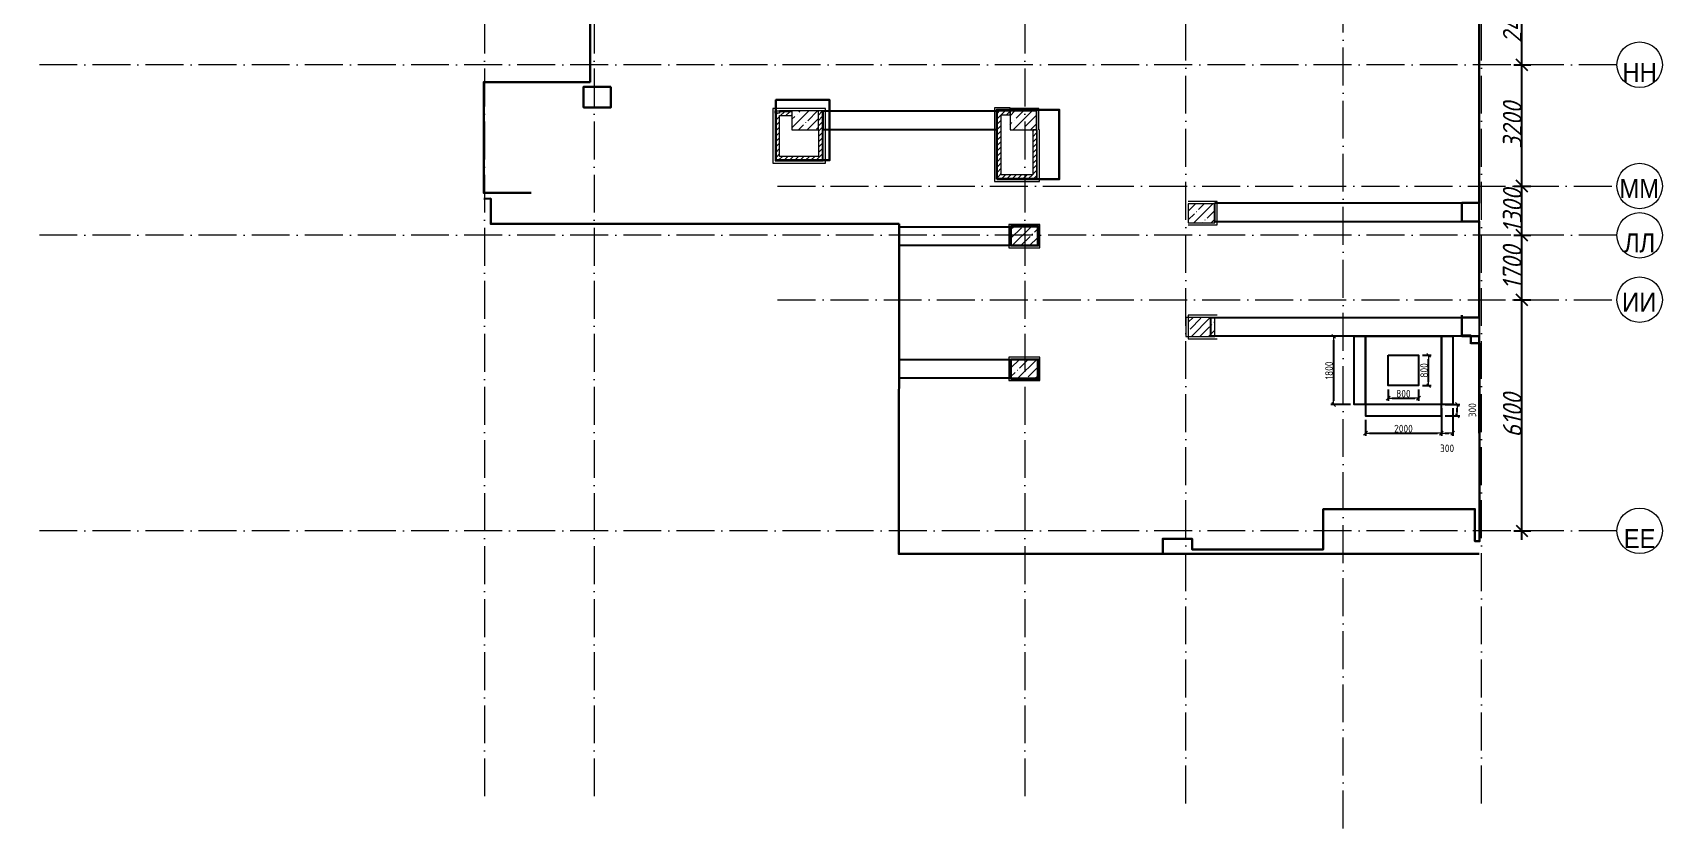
# Model space of a CAD drawing. Header units: millimetres. Extents: x -537608 to 253996, y -217170 to 186033.
# Drawn here: x 6277 to 49259, y -115614 to -94615 of the extents above; entities that cross this region are included whole.
import ezdxf

# ---------------------------------------------------------------- set-up
doc = ezdxf.new("R2010")
doc.units = ezdxf.units.MM
doc.linetypes.add('50_200_ШТРИХ_1Т_ш5_п1_п1_', pattern=[1400, 1000, -200, 0, -200])
for name, color, linetype, lineweight in [('A-ANNO-DIMS', 7, 'Continuous', 9), ('A-WALL', 7, 'Continuous', 5), ('A-WALL-FNSH-1', 7, 'Continuous', 5), ('I-WALL', 7, 'Continuous', 5), ('S-COLS', 7, 'Continuous', 9), ('S-COLS-1', 7, 'Continuous', 5), ('Размеры', 7, 'Continuous', 15)]:
    doc.layers.add(name, color=color, linetype=linetype, lineweight=lineweight)
for name, color, linetype, lineweight, true_color in [('I-WALL-15', 7, 'Continuous', 5, 0x787878), ('Оси-1', 7, 'Continuous', 20, 0xaaaaaa), ('Оси-2', 7, 'Continuous', 9, 0xaaaaaa), ('Оси-3', 7, '50_200_ШТРИХ_1Т_ш5_п1_п1_', 9, 0xaaaaaa)]:
    doc.layers.add(name, color=color, linetype=linetype, lineweight=lineweight, true_color=true_color)
doc.styles.add('Arial', font='arial.ttf', dxfattribs={"width": 0.9, "height": 500})
doc.styles.add('ISOCPEUR_I_1', font='isocpeui.ttf', dxfattribs={"width": 0.9, "height": 500})
doc.styles.add('СПДС', font='isocpeur.ttf', dxfattribs={"width": 0.9})
doc.dimstyles.new('ISO-2_5_0_9К_БОЛЬШОЙ', dxfattribs={"dimscale": 304.8, "dimtxt": 497.990588, "dimasz": 0.984252, "dimexe": 0.787402, "dimexo": 0, "dimgap": 0, "dimtad": 1, "dimdec": 0, "dimzin": 0, "dimdsep": 46, "dimtxsty": 'ISOCPEUR_I_1', "dimblk1": 'OBLIQUE', "dimblk2": 'OBLIQUE', "dimsah": 1, "dimcen": 0.09, "dimdle": 0.787402, "dimazin": 0, "dimtfac": 1, "dimtdec": 4, "dimtix": 1, "dimtmove": 0, "dimatfit": 3, "dimfxl": 1, "dimtvp": 1, "dimtolj": 1, "dimtzin": 0, "dimarcsym": 2})
doc.dimstyles.new('Размера А3', dxfattribs={"dimtxt": 200, "dimasz": 100, "dimexe": 70, "dimexo": 100, "dimgap": 20, "dimtad": 1, "dimdec": 0, "dimrnd": 10, "dimzin": 0, "dimdsep": 46, "dimtxsty": 'СПДС', "dimblk": 'ARROWHEAD_6', "dimcen": 1, "dimclrd": 256, "dimclre": 256, "dimclrt": 256, "dimazin": 0, "dimtfac": 1, "dimtdec": 0, "dimtmove": 2, "dimatfit": 3, "dimfxl": 1, "dimtolj": 1, "dimtzin": 0, "dimarcsym": 0})
pattern_1 = [(45, (-56770.6, -163117.77), (-228.0985, 228.0985), []), (45, (-56542.5, -163117.77), (-228.0985, 228.0985), [403.225, -80.645, 6.706, -73.939])]
pattern_2 = [(0, (-56796.42, -163762.66), (406.4, 101.6), [6.706, -298.094, 6.706, -298.094, -1625.6]), (0, (-56796.42, -163762.66), (406.4, 101.6), [-609.6, 6.706, -602.894, 6.706, -298.094, -711.2]), (0, (-56796.42, -163762.66), (406.4, 101.6), [-1524, 6.706, -196.494, 6.706, -501.294]), (120, (-56644.02, -163711.86), (-291.18818, 301.15272), [6.706, -298.094, 6.706, -298.094, -1625.6]), (120, (-56644.02, -163711.86), (-291.18818, 301.15272), [-609.6, 6.706, -602.894, 6.706, -298.094, -711.2]), (120, (-56644.02, -163711.86), (-291.18818, 301.15272), [-1524, 6.706, -196.494, 6.706, -501.294]), (240, (-56593.22, -163508.66), (-115.21182, -402.75272), [6.706, -298.094, 6.706, -298.094, -1625.6]), (240, (-56593.22, -163508.66), (-115.21182, -402.75272), [-609.6, 6.706, -602.894, 6.706, -298.094, -711.2]), (240, (-56593.22, -163508.66), (-115.21182, -402.75272), [-1524, 6.706, -196.494, 6.706, -501.294])]
pattern_3 = [(45, (-56796.42, -163762.66), (-70.71068, 70.71068), [])]

# ---------------------------------------------------------------- blocks, each defined once
blk = doc.blocks.new('BSC_Колонна _Прямоугольная - 500х700-V240-АИ_План этажа_Стены_3')
at = {"layer": 'S-COLS-1'}
h = blk.add_hatch(dxfattribs=at)
h.set_pattern_fill('FP_168', color=256, style=0, pattern_type=2)
h.set_pattern_definition([(315, (-64381.04, 93900), (228.0985, 228.0985), []), (315, (-64381.04, 93671.9), (228.0985, 228.0985), [403.225, -80.645, 6.706, -73.939])])
h.paths.add_polyline_path([(-250, 350), (-250, -350), (250, -350), (250, 350), (-17, 350)])
for p, q in [((250, 350), (-250, 350)), ((-250, 350), (-250, -350)), ((250, -350), (250, 350)), ((-250, -350), (250, -350))]:
    blk.add_line(p, q, dxfattribs=at)
blk = doc.blocks.new('BSC_Колонна _Прямоугольная - 500х700-V252-АИ_План этажа_Стены_3')
at = {"layer": 'S-COLS-1'}
h = blk.add_hatch(dxfattribs=at)
h.set_pattern_fill('FP_180', color=256, style=0, pattern_type=2)
h.set_pattern_definition([(315, (-61381.04, 93900), (228.0985, 228.0985), []), (315, (-61381.04, 93671.9), (228.0985, 228.0985), [403.225, -80.645, 6.706, -73.939])])
h.paths.add_polyline_path([(-250, 350), (-250, -350), (250, -350), (250, 350), (152, 350)])
for p, q in [((250, 350), (-250, 350)), ((-250, 350), (-250, -350)), ((250, -350), (250, 350)), ((-250, -350), (250, -350))]:
    blk.add_line(p, q, dxfattribs=at)
blk = doc.blocks.new('BSC_Колонна _Прямоугольная - 500х700-V299-АИ_План этажа_Стены_3')
at = {"layer": 'S-COLS-1'}
h = blk.add_hatch(dxfattribs=at)
h.set_pattern_fill('FP_205', color=256, style=0, pattern_type=2)
h.set_pattern_definition([(315, (-66830.7, 83450), (228.0985, 228.0985), []), (315, (-66830.7, 83221.9), (228.0985, 228.0985), [403.225, -80.645, 6.706, -73.939])])
h.paths.add_polyline_path([(-250, 350), (-250, -350), (250, -350), (250, 350)])
for p, q in [((250, 350), (-250, 350)), ((-250, 350), (-250, -350)), ((250, -350), (250, 350)), ((-250, -350), (250, -350))]:
    blk.add_line(p, q, dxfattribs=at)
blk = doc.blocks.new('Ось сетки - Круг_Ø6_00__ISO-2_5_0_9K_-17386508-АИ_План этажа_Стены_3')
at = {"layer": 'Оси-1'}
blk.add_circle((0, 0), 3, dxfattribs=at)
blk = doc.blocks.new('_Oblique')
at = {"color": 0, "linetype": 'ByBlock', "lineweight": -2}
blk.add_line((-0.5, -0.5), (0.5, 0.5), dxfattribs=at)
blk = doc.blocks.new('*D31')
at = {"layer": 'A-ANNO-DIMS', "color": 0, "lineweight": -2, "transparency": 16777216}
for p, q in [((45339, 96306), (45791, 96306)), ((45551, 89966), (45551, 96546)), ((45339, 90206), (45791, 90206))]:
    blk.add_line(p, q, dxfattribs=at)
at = {"layer": 'Defpoints', "color": 0, "transparency": 16777216}
for p in [(45339, 96306), (45551, 96306), (45339, 90206)]:
    blk.add_point(p, dxfattribs=at)
at = {"layer": 'A-ANNO-DIMS', "color": 0, "lineweight": -2, "transparency": 16777216, "xscale": 300, "yscale": 300, "zscale": 300}
for p, rotation in [((45551, 96306), 90), ((45551, 90206), 270)]:
    blk.add_blockref('_Oblique', p, dxfattribs=dict(at, rotation=rotation))
at = {"layer": 'A-ANNO-DIMS', "color": 0, "transparency": 16777216, "insert": (45301, 93256), "char_height": 500, "width": 1402.04, "attachment_point": 5, "rotation": 90, "style": 'ISOCPEUR_I_1'}
blk.add_mtext('\\A1;6100', dxfattribs=at)
blk = doc.blocks.new('*D32')
at = {"layer": 'A-ANNO-DIMS', "color": 0, "lineweight": -2, "transparency": 16777216}
for p, q in [((45339, 98006), (45791, 98006)), ((45551, 96066), (45551, 98246)), ((45339, 96306), (45791, 96306))]:
    blk.add_line(p, q, dxfattribs=at)
at = {"layer": 'Defpoints', "color": 0, "transparency": 16777216}
for p in [(45339, 98006), (45551, 98006), (45339, 96306)]:
    blk.add_point(p, dxfattribs=at)
at = {"layer": 'A-ANNO-DIMS', "color": 0, "lineweight": -2, "transparency": 16777216, "xscale": 300, "yscale": 300, "zscale": 300}
for p, rotation in [((45551, 98006), 90), ((45551, 96306), 270)]:
    blk.add_blockref('_Oblique', p, dxfattribs=dict(at, rotation=rotation))
at = {"layer": 'A-ANNO-DIMS', "color": 0, "transparency": 16777216, "insert": (45298, 97156), "char_height": 500, "width": 1402.04, "attachment_point": 5, "rotation": 90, "style": 'ISOCPEUR_I_1'}
blk.add_mtext('\\A1;1700', dxfattribs=at)
blk = doc.blocks.new('*D33')
at = {"layer": 'A-ANNO-DIMS', "color": 0, "lineweight": -2, "transparency": 16777216}
for p, q in [((45339, 99306), (45791, 99306)), ((45551, 97766), (45551, 99546)), ((45339, 98006), (45791, 98006))]:
    blk.add_line(p, q, dxfattribs=at)
at = {"layer": 'Defpoints', "color": 0, "transparency": 16777216}
for p in [(45339, 99306), (45551, 99306), (45339, 98006)]:
    blk.add_point(p, dxfattribs=at)
at = {"layer": 'A-ANNO-DIMS', "color": 0, "lineweight": -2, "transparency": 16777216, "xscale": 300, "yscale": 300, "zscale": 300}
for p, rotation in [((45551, 99306), 90), ((45551, 98006), 270)]:
    blk.add_blockref('_Oblique', p, dxfattribs=dict(at, rotation=rotation))
at = {"layer": 'A-ANNO-DIMS', "color": 0, "transparency": 16777216, "insert": (45301, 98656), "char_height": 500, "width": 1402.04, "attachment_point": 5, "rotation": 90, "style": 'ISOCPEUR_I_1'}
blk.add_mtext('\\A1;1300', dxfattribs=at)
blk = doc.blocks.new('*D34')
at = {"layer": 'A-ANNO-DIMS', "color": 0, "lineweight": -2, "transparency": 16777216}
for p, q in [((45551, 99066), (45551, 102746)), ((45339, 102506), (45791, 102506)), ((45339, 99306), (45791, 99306))]:
    blk.add_line(p, q, dxfattribs=at)
at = {"layer": 'Defpoints', "color": 0, "transparency": 16777216}
for p in [(45339, 102506), (45551, 102506), (45339, 99306)]:
    blk.add_point(p, dxfattribs=at)
at = {"layer": 'A-ANNO-DIMS', "color": 0, "lineweight": -2, "transparency": 16777216, "xscale": 300, "yscale": 300, "zscale": 300}
for p, rotation in [((45551, 102506), 90), ((45551, 99306), 270)]:
    blk.add_blockref('_Oblique', p, dxfattribs=dict(at, rotation=rotation))
at = {"layer": 'A-ANNO-DIMS', "color": 0, "transparency": 16777216, "insert": (45301, 100906), "char_height": 500, "width": 1516.96, "attachment_point": 5, "rotation": 90, "style": 'ISOCPEUR_I_1'}
blk.add_mtext('\\A1;3200', dxfattribs=at)
blk = doc.blocks.new('*D35')
at = {"layer": 'A-ANNO-DIMS', "color": 0, "lineweight": -2, "transparency": 16777216}
for p, q in [((45339, 104906), (45791, 104906)), ((45551, 102266), (45551, 105146)), ((45339, 102506), (45791, 102506))]:
    blk.add_line(p, q, dxfattribs=at)
at = {"layer": 'Defpoints', "color": 0, "transparency": 16777216}
for p in [(45339, 104906), (45551, 104906), (45339, 102506)]:
    blk.add_point(p, dxfattribs=at)
at = {"layer": 'A-ANNO-DIMS', "color": 0, "lineweight": -2, "transparency": 16777216, "xscale": 300, "yscale": 300, "zscale": 300}
for p, rotation in [((45551, 104906), 90), ((45551, 102506), 270)]:
    blk.add_blockref('_Oblique', p, dxfattribs=dict(at, rotation=rotation))
at = {"layer": 'A-ANNO-DIMS', "color": 0, "transparency": 16777216, "insert": (45301, 103706), "char_height": 500, "width": 1562.92, "attachment_point": 5, "rotation": 90, "style": 'ISOCPEUR_I_1'}
blk.add_mtext('\\A1;2400', dxfattribs=at)
blk = doc.blocks.new('ARROWHEAD_6')
at = {"color": 0, "linetype": 'Continuous'}
for p, q in [((0, 0), (-1, 0)), ((-0.5, -0.5), (0.5, 0.5))]:
    blk.add_line(p, q, dxfattribs=at)
blk = doc.blocks.new('*D90')
at = {"layer": 'Defpoints', "color": 0, "transparency": 16777216}
for p in [(42028, -103929), (42828, -103929), (42828, -104262)]:
    blk.add_point(p, dxfattribs=at)
at = {"layer": 'Размеры', "lineweight": -2, "transparency": 16777216}
for p, q in [((42028, -104029), (42028, -104332)), ((42128, -104262), (42728, -104262)), ((42828, -104029), (42828, -104332))]:
    blk.add_line(p, q, dxfattribs=at)
at = {"layer": 'Размеры', "lineweight": -2, "transparency": 16777216, "xscale": 100, "yscale": 100, "zscale": 100, "rotation": 180}
blk.add_blockref('ARROWHEAD_6', (42028, -104262), dxfattribs=at)
at = {"layer": 'Размеры', "lineweight": -2, "transparency": 16777216, "xscale": 100, "yscale": 100, "zscale": 100}
blk.add_blockref('ARROWHEAD_6', (42828, -104262), dxfattribs=at)
at = {"layer": 'Размеры', "transparency": 16777216, "insert": (42428, -104142), "char_height": 200, "attachment_point": 5, "style": 'СПДС'}
blk.add_mtext('\\A1;800', dxfattribs=at)
blk = doc.blocks.new('*D91')
at = {"layer": 'Defpoints', "color": 0, "transparency": 16777216}
for p in [(42828, -103129), (43094, -103129), (42828, -103929)]:
    blk.add_point(p, dxfattribs=at)
at = {"layer": 'Размеры', "lineweight": -2, "transparency": 16777216}
for p, q in [((42928, -103129), (43164, -103129)), ((43094, -103829), (43094, -103229)), ((42928, -103929), (43164, -103929))]:
    blk.add_line(p, q, dxfattribs=at)
at = {"layer": 'Размеры', "lineweight": -2, "transparency": 16777216, "xscale": 100, "yscale": 100, "zscale": 100}
for p, rotation in [((43094, -103129), 90), ((43094, -103929), 270)]:
    blk.add_blockref('ARROWHEAD_6', p, dxfattribs=dict(at, rotation=rotation))
at = {"layer": 'Размеры', "transparency": 16777216, "insert": (42974, -103529), "char_height": 200, "attachment_point": 5, "rotation": 90, "style": 'СПДС'}
blk.add_mtext('\\A1;800', dxfattribs=at)
blk = doc.blocks.new('*D92')
at = {"layer": 'Defpoints', "color": 0, "transparency": 16777216}
for p in [(41130, -102629), (40587, -104429), (41130, -104429)]:
    blk.add_point(p, dxfattribs=at)
at = {"layer": 'Размеры', "lineweight": -2, "transparency": 16777216}
for p, q in [((41030, -102629), (40517, -102629)), ((40587, -102729), (40587, -104329)), ((41030, -104429), (40517, -104429))]:
    blk.add_line(p, q, dxfattribs=at)
at = {"layer": 'Размеры', "lineweight": -2, "transparency": 16777216, "xscale": 100, "yscale": 100, "zscale": 100}
for p, rotation in [((40587, -102629), 90), ((40587, -104429), 270)]:
    blk.add_blockref('ARROWHEAD_6', p, dxfattribs=dict(at, rotation=rotation))
at = {"layer": 'Размеры', "transparency": 16777216, "insert": (40467, -103529), "char_height": 200, "attachment_point": 5, "rotation": 90, "style": 'СПДС'}
blk.add_mtext('\\A1;1800', dxfattribs=at)
blk = doc.blocks.new('*D93')
at = {"layer": 'Defpoints', "color": 0, "transparency": 16777216}
for p in [(41430, -104729), (43430, -104729), (43430, -105184)]:
    blk.add_point(p, dxfattribs=at)
at = {"layer": 'Размеры', "lineweight": -2, "transparency": 16777216}
for p, q in [((41430, -104829), (41430, -105254)), ((43430, -104829), (43430, -105254)), ((41530, -105184), (43330, -105184))]:
    blk.add_line(p, q, dxfattribs=at)
at = {"layer": 'Размеры', "lineweight": -2, "transparency": 16777216, "xscale": 100, "yscale": 100, "zscale": 100, "rotation": 180}
blk.add_blockref('ARROWHEAD_6', (41430, -105184), dxfattribs=at)
at = {"layer": 'Размеры', "lineweight": -2, "transparency": 16777216, "xscale": 100, "yscale": 100, "zscale": 100}
blk.add_blockref('ARROWHEAD_6', (43430, -105184), dxfattribs=at)
at = {"layer": 'Размеры', "transparency": 16777216, "insert": (42430, -105064), "char_height": 200, "attachment_point": 5, "style": 'СПДС'}
blk.add_mtext('\\A1;2000', dxfattribs=at)
blk = doc.blocks.new('*D94')
at = {"layer": 'Defpoints', "color": 0, "transparency": 16777216}
for p in [(43430, -104429), (43848, -104429), (43430, -104729)]:
    blk.add_point(p, dxfattribs=at)
at = {"layer": 'Размеры', "lineweight": -2, "transparency": 16777216}
for p, q in [((43530, -104429), (43918, -104429)), ((43530, -104729), (43918, -104729)), ((43848, -104629), (43848, -104529))]:
    blk.add_line(p, q, dxfattribs=at)
at = {"layer": 'Размеры', "lineweight": -2, "transparency": 16777216, "xscale": 100, "yscale": 100, "zscale": 100}
for p, rotation in [((43848, -104429), 90), ((43848, -104729), 270)]:
    blk.add_blockref('ARROWHEAD_6', p, dxfattribs=dict(at, rotation=rotation))
at = {"layer": 'Размеры', "transparency": 16777216, "insert": (44248, -104579), "char_height": 200, "attachment_point": 5, "rotation": 90, "style": 'СПДС'}
blk.add_mtext('\\A1;300', dxfattribs=at)
blk = doc.blocks.new('*D95')
at = {"layer": 'Defpoints', "color": 0, "transparency": 16777216}
for p in [(43430, -104429), (43730, -104429), (43730, -105184)]:
    blk.add_point(p, dxfattribs=at)
at = {"layer": 'Размеры', "lineweight": -2, "transparency": 16777216}
for p, q in [((43430, -104529), (43430, -105254)), ((43730, -104529), (43730, -105254)), ((43530, -105184), (43630, -105184))]:
    blk.add_line(p, q, dxfattribs=at)
at = {"layer": 'Размеры', "lineweight": -2, "transparency": 16777216, "xscale": 100, "yscale": 100, "zscale": 100, "rotation": 180}
blk.add_blockref('ARROWHEAD_6', (43430, -105184), dxfattribs=at)
at = {"layer": 'Размеры', "lineweight": -2, "transparency": 16777216, "xscale": 100, "yscale": 100, "zscale": 100}
blk.add_blockref('ARROWHEAD_6', (43730, -105184), dxfattribs=at)
at = {"layer": 'Размеры', "transparency": 16777216, "insert": (43580, -105584), "char_height": 200, "attachment_point": 5, "style": 'СПДС'}
blk.add_mtext('\\A1;300', dxfattribs=at)
blk = doc.blocks.new('osi')
at = {"layer": 'Оси-3'}
for p, q in [((18190.8, 126205.7), (18190.8, 83013.9)), ((21090.8, 126205.7), (21090.8, 83013.9)), ((32440.8, 126205.7), (32440.8, 83013.9)), ((36690.8, 83013.9), (36690.8, 126205.7)), ((40840.8, 82355.8), (40840.8, 126205.7)), ((44490.8, 83013.9), (44490.8, 126205.7)), ((48058.7, 102505.8), (6276.8, 102505.8)), ((25922, 99305.8), (48058.7, 99305.8)), ((48058.7, 98005.8), (6276.8, 98005.8)), ((25922, 96305.8), (48058.7, 96305.8)), ((48058.7, 90205.8), (6276.8, 90205.8))]:
    blk.add_line(p, q, dxfattribs=at)
at = {"layer": 'Оси-1', "xscale": 199.9999999999999, "yscale": 199.9999999999999, "zscale": 199.9999999999999}
for p, rotation in [((48658.7, 102505.8), 89.9999999999998), ((48658.7, 99305.8), 269.9999999999995), ((48658.7, 98005.8), 89.9999999999998), ((48658.7, 96305.8), 269.9999999999995), ((48658.7, 90205.8), 89.9999999999998)]:
    blk.add_blockref('Ось сетки - Круг_Ø6_00__ISO-2_5_0_9K_-17386508-АИ_План этажа_Стены_3', p, dxfattribs=dict(at, rotation=rotation))
at = {"layer": 'Оси-2', "char_height": 500, "attachment_point": 5, "line_spacing_factor": 0.936439, "style": 'Arial'}
for s, insert, width in [('\\pxqc,t4.572,9.144,13.716,18.288,22.86,27.432,32.004,36.576,41.148,45.72,50.292,54.864,59.436,64.008,68.58,73.152,77.724,82.296,86.868,91.44,96.012,100.584,105.156,109.728,114.3,118.872,123.444,128.016,132.588,137.16,141.732,146.304;{НН}', (48658.5, 102302.9), 916.2), ('\\pxqc,t4.572,9.144,13.716,18.288,22.86,27.432,32.004,36.576,41.148,45.72,50.292,54.864,59.436,64.008,68.58,73.152,77.724,82.296,86.868,91.44,96.012,100.584,105.156,109.728,114.3,118.872,123.444,128.016,132.588,137.16,141.732,146.304;{ММ}', (48647.3, 99244), 1036.8), ('\\pxqc,t4.572,9.144,13.716,18.288,22.86,27.432,32.004,36.576,41.148,45.72,50.292,54.864,59.436,64.008,68.58,73.152,77.724,82.296,86.868,91.44,96.012,100.584,105.156,109.728,114.3,118.872,123.444,128.016,132.588,137.16,141.732,146.304;{ЛЛ}', (48657.6, 97802.9), 846), ('\\pxqc,t4.572,9.144,13.716,18.288,22.86,27.432,32.004,36.576,41.148,45.72,50.292,54.864,59.436,64.008,68.58,73.152,77.724,82.296,86.868,91.44,96.012,100.584,105.156,109.728,114.3,118.872,123.444,128.016,132.588,137.16,141.732,146.304;{ИИ}', (48648.2, 96244), 916.2), ('\\pxqc,t4.572,9.144,13.716,18.288,22.86,27.432,32.004,36.576,41.148,45.72,50.292,54.864,59.436,64.008,68.58,73.152,77.724,82.296,86.868,91.44,96.012,100.584,105.156,109.728,114.3,118.872,123.444,128.016,132.588,137.16,141.732,146.304;{ЕЕ}', (48657.6, 90002.9), 846)]:
    blk.add_mtext(s, dxfattribs=dict(at, insert=insert, width=width))
at = {"layer": 'A-ANNO-DIMS'}
for base, p1, p2, override, picture, middle in [((45551.2, 104905.8), (45339.1, 102505.8), (45339.1, 104905.8), {"dimpost": '<>', "dimfxl": 2400}, '*D35', (45301.2, 103705.8)), ((45551.2, 102505.8), (45339.1, 99305.8), (45339.1, 102505.8), {"dimpost": '<>', "dimfxl": 3200}, '*D34', (45301.2, 100905.8)), ((45551.2, 99305.8), (45339.1, 98005.8), (45339.1, 99305.8), {"dimpost": '<>', "dimfxl": 1300}, '*D33', (45301.2, 98655.8)), ((45551.2, 98005.8), (45339.1, 96305.8), (45339.1, 98005.8), {"dimpost": '<>', "dimfxl": 1700}, '*D32', (45298, 97155.8)), ((45551.2, 96305.8), (45339.1, 90205.8), (45339.1, 96305.8), {"dimpost": '<>', "dimfxl": 6100}, '*D31', (45301.2, 93255.8))]:
    dim = blk.add_linear_dim(base=base, p1=p1, p2=p2, angle=90, dimstyle='ISO-2_5_0_9К_БОЛЬШОЙ', override=override, dxfattribs=at)
    dim.commit()
    dim.dimension.update_dxf_attribs({"geometry": picture, "text_midpoint": middle})

msp = doc.modelspace()

# ---------------------------------------------------------------- hatches: boundary and pattern name
at = {"layer": 'I-WALL'}
h = msp.add_hatch(dxfattribs=at)
h.set_pattern_fill('FP_5', color=256, style=0, pattern_type=2)
h.set_pattern_definition(pattern_3)
h.paths.add_polyline_path([(25978.5809, -96801.9642), (26303.5809, -96801.9642), (26303.5809, -96701.9642), (25978.5809, -96701.9642), (25978.5809, -96741.9642)])
h = msp.add_hatch(dxfattribs=at)
h.set_pattern_fill('FP_5', color=256, style=0, pattern_type=2)
h.set_pattern_definition(pattern_3)
h.paths.add_polyline_path([(27103.5809, -97981.9642), (27103.5809, -96681.9642), (27003.5809, -96681.9642), (27003.5809, -97981.9642)])
h = msp.add_hatch(dxfattribs=at)
h.set_pattern_fill('FP_5', color=256, style=0, pattern_type=2)
h.set_pattern_definition(pattern_3)
h.paths.add_polyline_path([(32053.5809, -96781.9642), (32053.5809, -96681.9642), (31722.0558, -96681.9642), (31722.0558, -96781.9642), (31822.0558, -96781.9642)])
h = msp.add_hatch(dxfattribs=at)
h.set_pattern_fill('FP_5', color=256, style=0, pattern_type=2)
h.set_pattern_definition(pattern_3)
h.paths.add_polyline_path([(25878.5809, -97981.9642), (25978.5809, -97981.9642), (25978.5809, -96741.9642), (25878.5809, -96741.9642)])
h = msp.add_hatch(dxfattribs=at)
h.set_pattern_fill('FP_5', color=256, style=0, pattern_type=2)
h.set_pattern_definition(pattern_3)
h.paths.add_polyline_path([(31822.0558, -98364.4642), (31822.0558, -96781.9642), (31722.0558, -96781.9642), (31722.0558, -98364.4642)])
h = msp.add_hatch(dxfattribs=at)
h.set_pattern_fill('FP_5', color=256, style=0, pattern_type=2)
h.set_pattern_definition(pattern_3)
h.paths.add_polyline_path([(32753.5809, -98464.4642), (32753.5809, -97181.9642), (32653.5809, -97181.9642), (32653.5809, -98464.4642)])
h = msp.add_hatch(dxfattribs=at)
h.set_pattern_fill('FP_5', color=256, style=0, pattern_type=2)
h.set_pattern_definition(pattern_3)
h.paths.add_polyline_path([(25978.5809, -97981.9642), (27003.5809, -97981.9642), (27003.5809, -97881.9642), (25978.5809, -97881.9642)])
h = msp.add_hatch(dxfattribs=at)
h.set_pattern_fill('FP_5', color=256, style=0, pattern_type=2)
h.set_pattern_definition(pattern_3)
h.paths.add_polyline_path([(31722.0558, -98464.4642), (32653.5809, -98464.4642), (32653.5809, -98364.4642), (31722.0558, -98364.4642)])
at = {"layer": 'I-WALL-15'}
h = msp.add_hatch(dxfattribs=at)
h.set_pattern_fill('FP_3', color=256, style=0, pattern_type=2)
h.set_pattern_definition(pattern_2)
h.paths.add_polyline_path([(26303.5809, -96701.9642), (26303.5809, -96681.9642), (25978.5809, -96681.9642), (25978.5809, -96701.9642)])
h = msp.add_hatch(dxfattribs=at)
h.set_pattern_fill('FP_3', color=256, style=0, pattern_type=2)
h.set_pattern_definition(pattern_2)
h.paths.add_polyline_path([(27123.5809, -98001.9642), (27123.5809, -96681.9642), (27103.5809, -96681.9642), (27103.5809, -98001.9642)])
h = msp.add_hatch(dxfattribs=at)
h.set_pattern_fill('FP_3', color=256, style=0, pattern_type=2)
h.set_pattern_definition(pattern_2)
h.paths.add_polyline_path([(32053.5809, -96681.9642), (32053.5809, -96661.9642), (31702.0558, -96661.9642), (31702.0558, -96681.9642), (31722.0558, -96681.9642)])
h = msp.add_hatch(dxfattribs=at)
h.set_pattern_fill('FP_3', color=256, style=0, pattern_type=2)
h.set_pattern_definition(pattern_2)
h.paths.add_polyline_path([(31702.0558, -98464.4642), (31722.0558, -98464.4642), (31722.0558, -96681.9642), (31702.0558, -96681.9642), (31702.0558, -98364.4642)])
h = msp.add_hatch(dxfattribs=at)
h.set_pattern_fill('FP_3', color=256, style=0, pattern_type=2)
h.set_pattern_definition(pattern_2)
h.paths.add_polyline_path([(25878.5809, -98001.9642), (25878.5809, -96741.9642), (25858.5809, -96741.9642), (25858.5809, -98001.9642)])
h = msp.add_hatch(dxfattribs=at)
h.set_pattern_fill('FP_3', color=256, style=0, pattern_type=2)
h.set_pattern_definition(pattern_2)
h.paths.add_polyline_path([(32773.5809, -98484.4642), (32773.5809, -97181.9642), (32753.5809, -97181.9642), (32753.5809, -98484.4642)])
h = msp.add_hatch(dxfattribs=at)
h.set_pattern_fill('FP_3', color=256, style=0, pattern_type=2)
h.set_pattern_definition(pattern_2)
h.paths.add_polyline_path([(27003.5809, -98001.9642), (27103.5809, -98001.9642), (27103.5809, -97981.9642), (25878.5809, -97981.9642), (25878.5809, -98001.9642), (26419.3086, -98001.9642)])
h = msp.add_hatch(dxfattribs=at)
h.set_pattern_fill('FP_3', color=256, style=0, pattern_type=2)
h.set_pattern_definition(pattern_2)
h.paths.add_polyline_path([(32753.5809, -98484.4642), (32753.5809, -98464.4642), (31702.0558, -98464.4642), (31702.0558, -98484.4642), (32653.5809, -98484.4642)])
at = {"layer": 'S-COLS-1'}
h = msp.add_hatch(dxfattribs=at)
h.set_pattern_fill('FP_1', color=256, style=0, pattern_type=2)
h.set_pattern_definition([(45, (-56796.42, -163762.66), (-228.0985, 228.0985), []), (45, (-56568.32, -163762.66), (-228.0985, 228.0985), [403.225, -80.645, 6.706, -73.939])])
h.paths.add_polyline_path([(32053.5809, -97181.9642), (32753.5809, -97181.9642), (32753.5809, -96681.9642), (32053.5809, -96681.9642)])
h = msp.add_hatch(dxfattribs=at)
h.set_pattern_fill('FP_1', color=256, style=0, pattern_type=2)
h.set_pattern_definition(pattern_1)
h.paths.add_polyline_path([(32079.4135, -100237.0712), (32779.4135, -100237.0712), (32779.4135, -99737.0712), (32079.4135, -99737.0712)])
h = msp.add_hatch(dxfattribs=at)
h.set_pattern_fill('FP_1', color=256, style=0, pattern_type=2)
h.set_pattern_definition(pattern_1)
h.paths.add_polyline_path([(32079.4135, -103737.0712), (32779.4135, -103737.0712), (32779.4135, -103237.0712), (32079.4135, -103237.0712)])

# ---------------------------------------------------------------- linework, layer by layer
at = {"lineweight": 30}
for points in [[(26958.8196, -87813.0712), (20984.8196, -87813.0712), (20984.8196, -92734.0712), (21526.8196, -92734.0712), (21526.8196, -93291.0712), (20984.8196, -93291.0712), (20984.8196, -95923.0712)], [(44427.5683, -93879.0028), (44427.5683, -99109.0028), (43972.5683, -99109.0028), (43972.5683, -99598.0028), (44428.5683, -99598.0028), (44428.5683, -102129.0028), (43973.5683, -102129.0028), (43973.5683, -102629.0028), (44430.4262, -102629.0028), (44435.5683, -107758.0028), (44435.5683, -107758.0028), (44435.5683, -108038.0028), (44315.5683, -108038.0028), (44315.5683, -107188.0028), (40315.5683, -107188.0028), (40315.5683, -108250.0028), (36854.5683, -108250.0028), (36854.5683, -107972.0028), (36079.5683, -107972.0028), (36079.5683, -108372.0028), (32147.5683, -108372.0028)], [(20806.8196, -95923.0712), (18175.8196, -95923.0712), (18175.8196, -96053.0712)], [(18175.8196, -96053.0712), (18175.8196, -98846.0712), (19423.0529, -98846.0712)], [(20806.8196, -95923.0712), (20984.8196, -95923.0712)], [(20806.8196, -96053.0712), (20806.8196, -96044.0712)], [(18175.8196, -98998.0712), (18360.7663, -98993.6317), (18360.7663, -99663.6317), (29130.7663, -99663.6317)], [(29130.7663, -99663.6317), (29119.9035, -108372.0028), (44424.7056, -108372.0028)], [(44210.5683, -102808.0028), (44210.5683, -102608.0028), (43973.5683, -102608.0028), (43973.5683, -102068.0028)], [(44435.5683, -102808.0028), (44210.5683, -102808.0028)], [(44435.5683, -102808.0028), (44210.5683, -102808.0028), (44210.5683, -102830.0043)], [(44435.5683, -102808.0028), (44435.5683, -107758.0028)]]:
    msp.add_lwpolyline(points, dxfattribs=at)
for points in [[(21526.8196, -96044.0712), (20806.8196, -96044.0712), (20806.8196, -96589.0712), (21526.8196, -96589.0712)], [(25878.5809, -97981.9642), (27294.5809, -97981.9642), (27294.5809, -96389.9642), (25878.5809, -96389.9642)], [(31702.0558, -98484.4642), (33352.0558, -98484.4642), (33352.0558, -96649.4642), (31702.0558, -96649.4642)], [(32079.4135, -100237.0712), (32799.4135, -100237.0712), (32799.4135, -99717.0712), (32079.4135, -99717.0712)], [(32079.4135, -103762.0712), (32809.4135, -103762.0712), (32809.4135, -103237.0712), (32079.4135, -103237.0712)]]:
    msp.add_lwpolyline(points, close=True, dxfattribs=at)
for points in [[(27123.5809, -96681.9642), (31702.0558, -96681.9642), (31702.0558, -97181.9642), (27123.5809, -97181.9642)], [(37453.5809, -99109.0028), (44420.4262, -99109.0028), (44420.4262, -99609.0028), (37453.5809, -99609.0028)], [(37351.9214, -102129.0028), (44430.4262, -102129.0028), (44430.4262, -102629.0028), (37351.9214, -102629.0028)]]:
    msp.add_lwpolyline(points, close=True)
for points in [[(29156.5989, -99737.0712), (32079.4135, -99737.0712), (32079.4135, -100237.0712), (29156.5989, -100237.0712)], [(29156.5989, -103237.0712), (32079.4135, -103237.0712), (32079.4135, -103737.0712), (29156.5989, -103737.0712)]]:
    msp.add_lwpolyline(points)
at = {"color": 5}
for points in [[(41430.4262, -104429.0028), (41130.4262, -104429.0028), (41130.4262, -102629.0028), (41430.4262, -102629.0028)], [(43430.4262, -104429.0028), (41430.4262, -104429.0028), (41430.4262, -102629.0028), (43430.4262, -102629.0028)], [(43430.4262, -104429.0028), (43430.4262, -104429.0028), (43430.4262, -102629.0028), (43430.4262, -102629.0028)], [(43730.4262, -104429.0028), (43430.4262, -104429.0028), (43430.4262, -102629.0028), (43730.4262, -102629.0028)], [(43430.4262, -104429.0028), (41430.4262, -104429.0028), (41430.4262, -104729.0028), (43430.4262, -104729.0028)]]:
    msp.add_lwpolyline(points, close=True, dxfattribs=at)
at = {"color": 4}
msp.add_lwpolyline([(42027.9668, -103129.0028), (42827.9668, -103129.0028), (42827.9668, -103929.0028), (42027.9668, -103929.0028)], close=True, dxfattribs=at)
at = {"layer": 'A-WALL'}
for p, q in [((25798.5809, -96621.9642), (25798.5809, -98061.9642)), ((27183.5809, -96621.9642), (25798.5809, -96621.9642)), ((25858.5809, -96741.9642), (25858.5809, -96681.9642)), ((25858.5809, -96681.9642), (25978.5809, -96681.9642)), ((26303.5809, -96701.9642), (25978.5809, -96701.9642)), ((27103.5809, -96681.9642), (27103.5809, -97981.9642)), ((27183.5809, -98061.9642), (27183.5809, -96621.9642)), ((31642.0558, -96601.9642), (31642.0558, -98544.4642)), ((32053.5809, -96601.9642), (31642.0558, -96601.9642)), ((31702.0558, -96661.9642), (31702.0558, -98464.4642)), ((31722.0558, -98464.4642), (31722.0558, -96681.9642)), ((31722.0558, -96681.9642), (32753.5809, -96681.9642)), ((32053.5809, -96621.9642), (32053.5809, -96601.9642)), ((32813.5809, -96621.9642), (32053.5809, -96621.9642)), ((32053.5809, -96661.9642), (32053.5809, -96681.9642)), ((32753.5809, -96681.9642), (32753.5809, -98464.4642)), ((32813.5809, -97181.9642), (32813.5809, -96621.9642)), ((25878.5809, -97981.9642), (25878.5809, -96741.9642)), ((32753.5809, -97181.9642), (32773.5809, -97181.9642)), ((32773.5809, -98484.4642), (32773.5809, -97181.9642)), ((32833.5809, -97181.9642), (32813.5809, -97181.9642)), ((32833.5809, -98544.4642), (32833.5809, -97181.9642)), ((27103.5809, -97981.9642), (25878.5809, -97981.9642)), ((25798.5809, -98061.9642), (27183.5809, -98061.9642)), ((31642.0558, -98544.4642), (32833.5809, -98544.4642)), ((32753.5809, -98464.4642), (31722.0558, -98464.4642)), ((37513.5809, -99071.6167), (36753.5809, -99071.6167)), ((37513.5809, -99691.6167), (37513.5809, -99071.6167)), ((32839.4135, -99677.0712), (32019.4135, -99677.0712)), ((32019.4135, -99677.0712), (32019.4135, -100297.0712)), ((32839.4135, -100297.0712), (32839.4135, -99677.0712)), ((36753.5809, -99691.6167), (37513.5809, -99691.6167)), ((32079.4135, -99737.0712), (32779.4135, -99737.0712)), ((32079.4135, -100237.0712), (32079.4135, -99737.0712)), ((32779.4135, -99737.0712), (32779.4135, -100237.0712)), ((32019.4135, -100297.0712), (32839.4135, -100297.0712)), ((32779.4135, -100237.0712), (32079.4135, -100237.0712)), ((36693.5809, -102131.6167), (36693.5809, -102631.6167)), ((36753.5809, -102131.6167), (36693.5809, -102131.6167)), ((37513.5809, -102071.6167), (36753.5809, -102071.6167)), ((36753.5809, -102071.6167), (36753.5809, -102131.6167)), ((36693.5809, -102631.6167), (36753.5809, -102631.6167)), ((36753.5809, -102631.6167), (36753.5809, -102691.6167)), ((36753.5809, -102691.6167), (37513.5809, -102691.6167)), ((32019.4135, -103177.0712), (32019.4135, -103797.0712)), ((32839.4135, -103177.0712), (32019.4135, -103177.0712)), ((32079.4135, -103737.0712), (32079.4135, -103237.0712)), ((32079.4135, -103237.0712), (32779.4135, -103237.0712)), ((32779.4135, -103237.0712), (32779.4135, -103737.0712)), ((32839.4135, -103797.0712), (32839.4135, -103177.0712)), ((32019.4135, -103797.0712), (32839.4135, -103797.0712)), ((32779.4135, -103737.0712), (32079.4135, -103737.0712))]:
    msp.add_line(p, q, dxfattribs=at)
at = {"layer": 'A-WALL-FNSH-1'}
for p, q in [((26303.5809, -96681.9642), (25978.5809, -96681.9642)), ((25978.5809, -96681.9642), (25978.5809, -96741.9642)), ((27123.5809, -96681.9642), (27003.5809, -96681.9642)), ((27123.5809, -98001.9642), (27123.5809, -96681.9642)), ((32053.5809, -96661.9642), (31702.0558, -96661.9642)), ((32053.5809, -96781.9642), (32053.5809, -96681.9642)), ((25858.5809, -96741.9642), (25858.5809, -98001.9642)), ((25978.5809, -96741.9642), (25858.5809, -96741.9642)), ((25978.5809, -97881.9642), (25978.5809, -96801.9642)), ((25978.5809, -96801.9642), (26303.5809, -96801.9642)), ((31822.0558, -96781.9642), (32053.5809, -96781.9642)), ((31822.0558, -98364.4642), (31822.0558, -96781.9642)), ((27003.5809, -97181.9642), (27003.5809, -97881.9642)), ((32753.5809, -97181.9642), (32653.5809, -97181.9642)), ((32653.5809, -97181.9642), (32653.5809, -98364.4642)), ((27003.5809, -97881.9642), (25978.5809, -97881.9642)), ((25858.5809, -98001.9642), (27123.5809, -98001.9642)), ((32653.5809, -98364.4642), (31822.0558, -98364.4642)), ((31702.0558, -98464.4642), (31702.0558, -98484.4642)), ((31702.0558, -98484.4642), (32773.5809, -98484.4642))]:
    msp.add_line(p, q, dxfattribs=at)
at = {"layer": 'S-COLS-1'}
for p, q in [((32753.5809, -96681.9642), (32053.5809, -96681.9642)), ((32053.5809, -96681.9642), (32053.5809, -97181.9642)), ((32753.5809, -97181.9642), (32753.5809, -96681.9642)), ((32053.5809, -97181.9642), (32753.5809, -97181.9642)), ((32779.4135, -99737.0712), (32079.4135, -99737.0712)), ((32079.4135, -99737.0712), (32079.4135, -100237.0712)), ((32779.4135, -100237.0712), (32779.4135, -99737.0712)), ((32079.4135, -100237.0712), (32779.4135, -100237.0712)), ((32779.4135, -103237.0712), (32079.4135, -103237.0712)), ((32079.4135, -103237.0712), (32079.4135, -103737.0712)), ((32779.4135, -103737.0712), (32779.4135, -103237.0712)), ((32079.4135, -103737.0712), (32779.4135, -103737.0712))]:
    msp.add_line(p, q, dxfattribs=at)

# ---------------------------------------------------------------- block references
msp.add_blockref('osi', (0, -197969.4457))
at = {"layer": 'S-COLS', "rotation": 89.9999999999999}
for name, p in [('BSC_Колонна _Прямоугольная - 500х700-V299-АИ_План этажа_Стены_3', (26653.5809, -96931.9642)), ('BSC_Колонна _Прямоугольная - 500х700-V240-АИ_План этажа_Стены_3', (37103.5809, -99381.6167)), ('BSC_Колонна _Прямоугольная - 500х700-V252-АИ_План этажа_Стены_3', (37103.5809, -102381.6167))]:
    msp.add_blockref(name, p, dxfattribs=at)

# ---------------------------------------------------------------- dimensions: what is measured, and where the dimension line sits
at = {"layer": 'Размеры'}
for base, p1, p2, picture, middle in [((40586.6459, -104429.0028), (41130.4262, -102629.0028), (41130.4262, -104429.0028), '*D92', (40466.6459, -103529.0028)), ((43093.9297, -103129.0028), (42827.9668, -103929.0028), (42827.9668, -103129.0028), '*D91', (42973.9297, -103529.0028)), ((43847.5223, -104429.0028), (43430.4262, -104729.0028), (43430.4262, -104429.0028), '*D94', (44247.5223, -104579.0028))]:
    dim = msp.add_linear_dim(base=base, p1=p1, p2=p2, angle=90, dimstyle='Размера А3', dxfattribs=at)
    dim.commit()
    dim.dimension.update_dxf_attribs({"geometry": picture, "text_midpoint": middle})
for base, p1, p2, picture, middle in [((42827.9668, -104262.0285), (42027.9668, -103929.0028), (42827.9668, -103929.0028), '*D90', (42427.9668, -104142.0285)), ((43730.4262, -105183.9708), (43430.4262, -104429.0028), (43730.4262, -104429.0028), '*D95', (43580.4262, -105583.9708)), ((43430.4262, -105183.9708), (41430.4262, -104729.0028), (43430.4262, -104729.0028), '*D93', (42430.4262, -105063.9708))]:
    dim = msp.add_linear_dim(base=base, p1=p1, p2=p2, dimstyle='Размера А3', dxfattribs=at)
    dim.commit()
    dim.dimension.update_dxf_attribs({"geometry": picture, "text_midpoint": middle})

doc.saveas('drawing.dxf')
